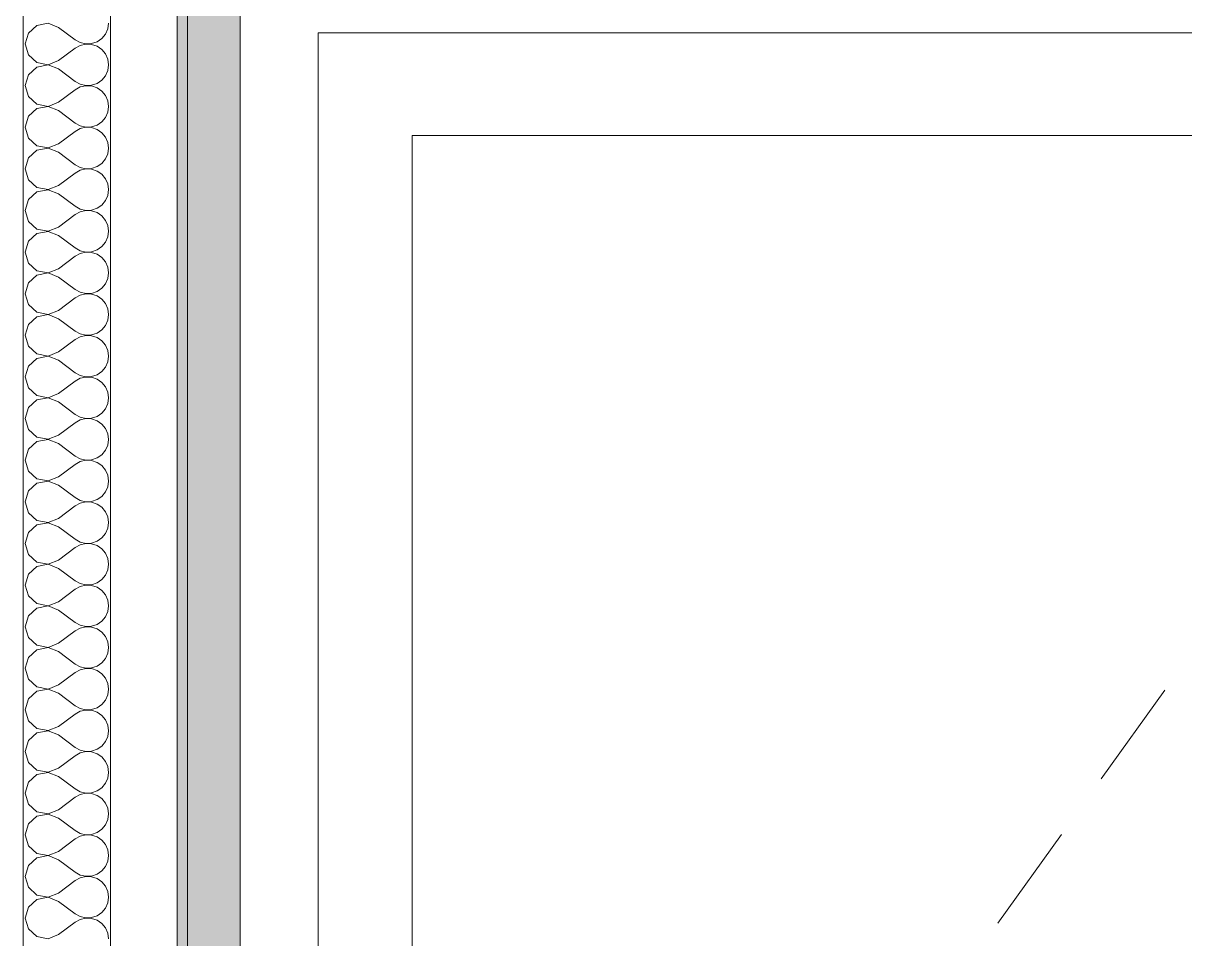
# Model space of a CAD drawing. Header units: millimetres. Extents: x -46169 to 228156, y -86316 to 18123.
# Drawn here: x 212558 to 213382, y -76664 to -76014 of the extents above; entities that cross this region are included whole.
import ezdxf

# ---------------------------------------------------------------- set-up
doc = ezdxf.new("R2010")
doc.units = ezdxf.units.MM
doc.header["$MEASUREMENT"] = 0
doc.linetypes.add('Wipeout_Contour', pattern=[1000, 0, -1000])
doc.layers.add('New_A-25-M_Wall_Int', color=7, linetype='Continuous')
doc.layers.add('New_ArchiCAD Doors', color=7, linetype='Continuous')
doc.layers.add('New_A-25-M_Wall_Int_Pen_No__1', color=7, linetype='Continuous', lineweight=13)
doc.layers.add('New_A-25-M_Wall_Int_Pen_No__107', color=7, linetype='Continuous', lineweight=15, true_color=0xa6a6a6)
doc.layers.add('New_ArchiCAD Doors_Pen_No__63', color=7, linetype='Continuous', lineweight=20, true_color=0x606060)

# ---------------------------------------------------------------- blocks, each defined once
blk = doc.blocks.new('*X639', base_point=(223698.64, -82529.25))
at = {"layer": 'New_A-25-M_Wall_Int_Pen_No__107', "linetype": 'Continuous'}
for p, q in [((212562.14, -76021.46), (212559.93, -76029.22)), ((212568.09, -76016.02), (212562.14, -76021.46)), ((212576.02, -76014.52), (212568.09, -76016.02)), ((212583.55, -76017.41), (212576.02, -76014.52)), ((212583.55, -76017.41), (212595.36, -76026.27)), ((212616.78, -76022.22), (212618.42, -76018.5)), ((212618.42, -76018.5), (212618.98, -76014.46)), ((212559.93, -76029.22), (212562.14, -76036.99)), ((212595.36, -76026.27), (212598.93, -76028.24)), ((212598.93, -76030.21), (212595.36, -76032.18)), ((212598.93, -76028.24), (212602.89, -76029.16)), ((212602.89, -76029.28), (212598.93, -76030.21)), ((212602.89, -76029.16), (212606.96, -76028.97)), ((212606.96, -76029.48), (212602.89, -76029.28)), ((212606.96, -76028.97), (212610.82, -76027.67)), ((212610.82, -76030.78), (212606.96, -76029.48)), ((212610.82, -76027.67), (212614.18, -76025.36)), ((212614.18, -76025.36), (212616.78, -76022.22)), ((212562.14, -76036.99), (212568.09, -76042.43)), ((212583.55, -76041.04), (212595.36, -76032.18)), ((212614.18, -76033.09), (212610.82, -76030.78)), ((212616.78, -76036.23), (212614.18, -76033.09)), ((212618.42, -76039.95), (212616.78, -76036.23)), ((212568.09, -76045.55), (212562.14, -76050.99)), ((212568.09, -76042.43), (212576.02, -76043.93)), ((212576.02, -76044.05), (212568.09, -76045.55)), ((212576.02, -76043.93), (212583.55, -76041.04)), ((212583.55, -76046.94), (212576.02, -76044.05)), ((212618.98, -76043.99), (212618.42, -76039.95)), ((212618.42, -76048.02), (212618.98, -76043.99)), ((212562.14, -76050.99), (212559.93, -76058.75)), ((212583.55, -76046.94), (212595.36, -76055.8)), ((212610.82, -76057.19), (212614.18, -76054.89)), ((212614.18, -76054.89), (212616.78, -76051.75)), ((212616.78, -76051.75), (212618.42, -76048.02)), ((212559.93, -76058.75), (212562.14, -76066.51)), ((212583.55, -76070.56), (212595.36, -76061.7)), ((212595.36, -76055.8), (212598.93, -76057.77)), ((212598.93, -76059.73), (212595.36, -76061.7)), ((212598.93, -76057.77), (212602.89, -76058.69)), ((212602.89, -76058.81), (212598.93, -76059.73)), ((212602.89, -76058.69), (212606.96, -76058.49)), ((212606.96, -76059.01), (212602.89, -76058.81)), ((212606.96, -76058.49), (212610.82, -76057.19)), ((212610.82, -76060.31), (212606.96, -76059.01)), ((212614.18, -76062.62), (212610.82, -76060.31)), ((212616.78, -76065.75), (212614.18, -76062.62)), ((212562.14, -76066.51), (212568.09, -76071.96)), ((212576.02, -76073.46), (212583.55, -76070.56)), ((212618.42, -76069.48), (212616.78, -76065.75)), ((212618.98, -76073.52), (212618.42, -76069.48)), ((212568.09, -76075.07), (212562.14, -76080.52)), ((212568.09, -76071.96), (212576.02, -76073.46)), ((212576.02, -76073.57), (212568.09, -76075.07)), ((212583.55, -76076.47), (212576.02, -76073.57)), ((212583.55, -76076.47), (212595.36, -76085.33)), ((212616.78, -76081.28), (212618.42, -76077.55)), ((212618.42, -76077.55), (212618.98, -76073.52)), ((212562.14, -76080.52), (212559.93, -76088.28)), ((212595.36, -76085.33), (212598.93, -76087.3)), ((212598.93, -76087.3), (212602.89, -76088.22)), ((212606.96, -76088.02), (212610.82, -76086.72)), ((212610.82, -76086.72), (212614.18, -76084.41)), ((212614.18, -76084.41), (212616.78, -76081.28)), ((212559.93, -76088.28), (212562.14, -76096.04)), ((212562.14, -76096.04), (212568.09, -76101.48)), ((212583.55, -76100.09), (212595.36, -76091.23)), ((212598.93, -76089.26), (212595.36, -76091.23)), ((212602.89, -76088.34), (212598.93, -76089.26)), ((212602.89, -76088.22), (212606.96, -76088.02)), ((212606.96, -76088.54), (212602.89, -76088.34)), ((212610.82, -76089.84), (212606.96, -76088.54)), ((212614.18, -76092.14), (212610.82, -76089.84)), ((212616.78, -76095.28), (212614.18, -76092.14)), ((212618.42, -76099.01), (212616.78, -76095.28)), ((212568.09, -76101.48), (212576.02, -76102.98)), ((212576.02, -76103.1), (212568.09, -76104.6)), ((212576.02, -76102.98), (212583.55, -76100.09)), ((212583.55, -76105.99), (212576.02, -76103.1)), ((212618.98, -76103.04), (212618.42, -76099.01)), ((212618.42, -76107.08), (212618.98, -76103.04)), ((212562.14, -76110.04), (212559.93, -76117.81)), ((212568.09, -76104.6), (212562.14, -76110.04)), ((212583.55, -76105.99), (212595.36, -76114.85)), ((212614.18, -76113.94), (212616.78, -76110.8)), ((212616.78, -76110.8), (212618.42, -76107.08)), ((212559.93, -76117.81), (212562.14, -76125.57)), ((212583.55, -76129.62), (212595.36, -76120.76)), ((212595.36, -76114.85), (212598.93, -76116.82)), ((212598.93, -76118.79), (212595.36, -76120.76)), ((212598.93, -76116.82), (212602.89, -76117.75)), ((212602.89, -76117.87), (212598.93, -76118.79)), ((212602.89, -76117.75), (212606.96, -76117.55)), ((212606.96, -76118.06), (212602.89, -76117.87)), ((212606.96, -76117.55), (212610.82, -76116.25)), ((212610.82, -76119.36), (212606.96, -76118.06)), ((212610.82, -76116.25), (212614.18, -76113.94)), ((212614.18, -76121.67), (212610.82, -76119.36)), ((212562.14, -76125.57), (212568.09, -76131.01)), ((212616.78, -76124.81), (212614.18, -76121.67)), ((212618.42, -76128.53), (212616.78, -76124.81)), ((212618.98, -76132.57), (212618.42, -76128.53)), ((212568.09, -76134.13), (212562.14, -76139.57)), ((212568.09, -76131.01), (212576.02, -76132.51)), ((212576.02, -76132.63), (212568.09, -76134.13)), ((212576.02, -76132.51), (212583.55, -76129.62)), ((212583.55, -76135.52), (212576.02, -76132.63)), ((212583.55, -76135.52), (212595.36, -76144.38)), ((212616.78, -76140.33), (212618.42, -76136.6)), ((212618.42, -76136.6), (212618.98, -76132.57)), ((212562.14, -76139.57), (212559.93, -76147.33)), ((212595.36, -76144.38), (212598.93, -76146.35)), ((212610.82, -76145.77), (212614.18, -76143.47)), ((212614.18, -76143.47), (212616.78, -76140.33)), ((212559.93, -76147.33), (212562.14, -76155.09)), ((212583.55, -76159.14), (212595.36, -76150.29)), ((212598.93, -76148.31), (212595.36, -76150.29)), ((212598.93, -76146.35), (212602.89, -76147.27)), ((212602.89, -76147.39), (212598.93, -76148.31)), ((212602.89, -76147.27), (212606.96, -76147.08)), ((212606.96, -76147.59), (212602.89, -76147.39)), ((212606.96, -76147.08), (212610.82, -76145.77)), ((212610.82, -76148.89), (212606.96, -76147.59)), ((212614.18, -76151.2), (212610.82, -76148.89)), ((212616.78, -76154.33), (212614.18, -76151.2)), ((212562.14, -76155.09), (212568.09, -76160.54)), ((212568.09, -76160.54), (212576.02, -76162.04)), ((212576.02, -76162.04), (212583.55, -76159.14)), ((212618.42, -76158.06), (212616.78, -76154.33)), ((212618.98, -76162.1), (212618.42, -76158.06)), ((212618.42, -76166.13), (212618.98, -76162.1)), ((212562.14, -76169.1), (212559.93, -76176.86)), ((212568.09, -76163.65), (212562.14, -76169.1)), ((212576.02, -76162.16), (212568.09, -76163.65)), ((212583.55, -76165.05), (212576.02, -76162.16)), ((212583.55, -76165.05), (212595.36, -76173.91)), ((212614.18, -76172.99), (212616.78, -76169.86)), ((212616.78, -76169.86), (212618.42, -76166.13)), ((212559.93, -76176.86), (212562.14, -76184.62)), ((212595.36, -76173.91), (212598.93, -76175.88)), ((212598.93, -76177.84), (212595.36, -76179.81)), ((212598.93, -76175.88), (212602.89, -76176.8)), ((212602.89, -76176.92), (212598.93, -76177.84)), ((212602.89, -76176.8), (212606.96, -76176.6)), ((212606.96, -76177.12), (212602.89, -76176.92)), ((212606.96, -76176.6), (212610.82, -76175.3)), ((212610.82, -76178.42), (212606.96, -76177.12)), ((212610.82, -76175.3), (212614.18, -76172.99)), ((212614.18, -76180.72), (212610.82, -76178.42)), ((212562.14, -76184.62), (212568.09, -76190.06)), ((212583.55, -76188.67), (212595.36, -76179.81)), ((212616.78, -76183.86), (212614.18, -76180.72)), ((212618.42, -76187.59), (212616.78, -76183.86)), ((212568.09, -76193.18), (212562.14, -76198.62)), ((212568.09, -76190.06), (212576.02, -76191.56)), ((212576.02, -76191.68), (212568.09, -76193.18)), ((212576.02, -76191.56), (212583.55, -76188.67)), ((212583.55, -76194.58), (212576.02, -76191.68)), ((212583.55, -76194.58), (212595.36, -76203.43)), ((212618.98, -76191.62), (212618.42, -76187.59)), ((212618.42, -76195.66), (212618.98, -76191.62)), ((212562.14, -76198.62), (212559.93, -76206.39)), ((212610.82, -76204.83), (212614.18, -76202.52)), ((212614.18, -76202.52), (212616.78, -76199.38)), ((212616.78, -76199.38), (212618.42, -76195.66)), ((212559.93, -76206.39), (212562.14, -76214.15)), ((212583.55, -76218.2), (212595.36, -76209.34)), ((212595.36, -76203.43), (212598.93, -76205.4)), ((212598.93, -76207.37), (212595.36, -76209.34)), ((212598.93, -76205.4), (212602.89, -76206.33)), ((212602.89, -76206.45), (212598.93, -76207.37)), ((212602.89, -76206.33), (212606.96, -76206.13)), ((212606.96, -76206.64), (212602.89, -76206.45)), ((212606.96, -76206.13), (212610.82, -76204.83)), ((212610.82, -76207.94), (212606.96, -76206.64)), ((212614.18, -76210.25), (212610.82, -76207.94)), ((212616.78, -76213.39), (212614.18, -76210.25)), ((212562.14, -76214.15), (212568.09, -76219.59)), ((212568.09, -76219.59), (212576.02, -76221.09)), ((212576.02, -76221.09), (212583.55, -76218.2)), ((212618.42, -76217.12), (212616.78, -76213.39)), ((212618.98, -76221.15), (212618.42, -76217.12)), ((212568.09, -76222.71), (212562.14, -76228.15)), ((212576.02, -76221.21), (212568.09, -76222.71)), ((212583.55, -76224.1), (212576.02, -76221.21)), ((212583.55, -76224.1), (212595.36, -76232.96)), ((212616.78, -76228.91), (212618.42, -76225.18)), ((212618.42, -76225.18), (212618.98, -76221.15)), ((212562.14, -76228.15), (212559.93, -76235.91)), ((212559.93, -76235.91), (212562.14, -76243.67)), ((212595.36, -76232.96), (212598.93, -76234.93)), ((212598.93, -76234.93), (212602.89, -76235.85)), ((212602.89, -76235.97), (212598.93, -76236.89)), ((212602.89, -76235.85), (212606.96, -76235.66)), ((212606.96, -76236.17), (212602.89, -76235.97)), ((212606.96, -76235.66), (212610.82, -76234.35)), ((212610.82, -76237.47), (212606.96, -76236.17)), ((212610.82, -76234.35), (212614.18, -76232.05)), ((212614.18, -76232.05), (212616.78, -76228.91)), ((212562.14, -76243.67), (212568.09, -76249.12)), ((212583.55, -76247.72), (212595.36, -76238.87)), ((212598.93, -76236.89), (212595.36, -76238.87)), ((212614.18, -76239.78), (212610.82, -76237.47)), ((212616.78, -76242.91), (212614.18, -76239.78)), ((212618.42, -76246.64), (212616.78, -76242.91)), ((212568.09, -76252.24), (212562.14, -76257.68)), ((212568.09, -76249.12), (212576.02, -76250.62)), ((212576.02, -76250.74), (212568.09, -76252.24)), ((212576.02, -76250.62), (212583.55, -76247.72)), ((212583.55, -76253.63), (212576.02, -76250.74)), ((212618.98, -76250.68), (212618.42, -76246.64)), ((212618.42, -76254.71), (212618.98, -76250.68)), ((212562.14, -76257.68), (212559.93, -76265.44)), ((212583.55, -76253.63), (212595.36, -76262.49)), ((212614.18, -76261.57), (212616.78, -76258.44)), ((212616.78, -76258.44), (212618.42, -76254.71)), ((212559.93, -76265.44), (212562.14, -76273.2)), ((212583.55, -76277.25), (212595.36, -76268.39)), ((212595.36, -76262.49), (212598.93, -76264.46)), ((212598.93, -76266.42), (212595.36, -76268.39)), ((212598.93, -76264.46), (212602.89, -76265.38)), ((212602.89, -76265.5), (212598.93, -76266.42)), ((212602.89, -76265.38), (212606.96, -76265.18)), ((212606.96, -76265.7), (212602.89, -76265.5)), ((212606.96, -76265.18), (212610.82, -76263.88)), ((212610.82, -76267), (212606.96, -76265.7)), ((212610.82, -76263.88), (212614.18, -76261.57)), ((212614.18, -76269.31), (212610.82, -76267)), ((212562.14, -76273.2), (212568.09, -76278.64)), ((212576.02, -76280.14), (212583.55, -76277.25)), ((212616.78, -76272.44), (212614.18, -76269.31)), ((212618.42, -76276.17), (212616.78, -76272.44)), ((212618.98, -76280.2), (212618.42, -76276.17)), ((212568.09, -76281.76), (212562.14, -76287.21)), ((212568.09, -76278.64), (212576.02, -76280.14)), ((212576.02, -76280.26), (212568.09, -76281.76)), ((212583.55, -76283.16), (212576.02, -76280.26)), ((212583.55, -76283.16), (212595.36, -76292.01)), ((212616.78, -76287.97), (212618.42, -76284.24)), ((212618.42, -76284.24), (212618.98, -76280.2)), ((212562.14, -76287.21), (212559.93, -76294.97)), ((212595.36, -76292.01), (212598.93, -76293.99)), ((212606.96, -76294.71), (212610.82, -76293.41)), ((212610.82, -76293.41), (212614.18, -76291.1)), ((212614.18, -76291.1), (212616.78, -76287.97)), ((212559.93, -76294.97), (212562.14, -76302.73)), ((212583.55, -76306.78), (212595.36, -76297.92)), ((212598.93, -76295.95), (212595.36, -76297.92)), ((212598.93, -76293.99), (212602.89, -76294.91)), ((212602.89, -76295.03), (212598.93, -76295.95)), ((212602.89, -76294.91), (212606.96, -76294.71)), ((212606.96, -76295.22), (212602.89, -76295.03)), ((212610.82, -76296.53), (212606.96, -76295.22)), ((212614.18, -76298.83), (212610.82, -76296.53)), ((212616.78, -76301.97), (212614.18, -76298.83)), ((212618.42, -76305.7), (212616.78, -76301.97)), ((212562.14, -76302.73), (212568.09, -76308.17)), ((212568.09, -76308.17), (212576.02, -76309.67)), ((212576.02, -76309.79), (212568.09, -76311.29)), ((212576.02, -76309.67), (212583.55, -76306.78)), ((212583.55, -76312.68), (212576.02, -76309.79)), ((212618.98, -76309.73), (212618.42, -76305.7)), ((212618.42, -76313.76), (212618.98, -76309.73)), ((212562.14, -76316.73), (212559.93, -76324.49)), ((212568.09, -76311.29), (212562.14, -76316.73)), ((212583.55, -76312.68), (212595.36, -76321.54)), ((212614.18, -76320.63), (212616.78, -76317.49)), ((212616.78, -76317.49), (212618.42, -76313.76)), ((212559.93, -76324.49), (212562.14, -76332.26)), ((212595.36, -76321.54), (212598.93, -76323.51)), ((212598.93, -76325.48), (212595.36, -76327.45)), ((212598.93, -76323.51), (212602.89, -76324.43)), ((212602.89, -76324.55), (212598.93, -76325.48)), ((212602.89, -76324.43), (212606.96, -76324.24)), ((212606.96, -76324.75), (212602.89, -76324.55)), ((212606.96, -76324.24), (212610.82, -76322.94)), ((212610.82, -76326.05), (212606.96, -76324.75)), ((212610.82, -76322.94), (212614.18, -76320.63)), ((212614.18, -76328.36), (212610.82, -76326.05)), ((212562.14, -76332.26), (212568.09, -76337.7)), ((212583.55, -76336.3), (212595.36, -76327.45)), ((212616.78, -76331.5), (212614.18, -76328.36)), ((212618.42, -76335.22), (212616.78, -76331.5)), ((212568.09, -76340.82), (212562.14, -76346.26)), ((212568.09, -76337.7), (212576.02, -76339.2)), ((212576.02, -76339.32), (212568.09, -76340.82)), ((212576.02, -76339.2), (212583.55, -76336.3)), ((212583.55, -76342.21), (212576.02, -76339.32)), ((212583.55, -76342.21), (212595.36, -76351.07)), ((212616.78, -76347.02), (212618.42, -76343.29)), ((212618.98, -76339.26), (212618.42, -76335.22)), ((212618.42, -76343.29), (212618.98, -76339.26)), ((212562.14, -76346.26), (212559.93, -76354.02)), ((212595.36, -76351.07), (212598.93, -76353.04)), ((212610.82, -76352.46), (212614.18, -76350.16)), ((212614.18, -76350.16), (212616.78, -76347.02)), ((212559.93, -76354.02), (212562.14, -76361.78)), ((212583.55, -76365.83), (212595.36, -76356.97)), ((212598.93, -76355), (212595.36, -76356.97)), ((212598.93, -76353.04), (212602.89, -76353.96)), ((212602.89, -76354.08), (212598.93, -76355)), ((212602.89, -76353.96), (212606.96, -76353.76)), ((212606.96, -76354.28), (212602.89, -76354.08)), ((212606.96, -76353.76), (212610.82, -76352.46)), ((212610.82, -76355.58), (212606.96, -76354.28)), ((212614.18, -76357.89), (212610.82, -76355.58)), ((212616.78, -76361.02), (212614.18, -76357.89)), ((212562.14, -76361.78), (212568.09, -76367.23)), ((212568.09, -76367.23), (212576.02, -76368.72)), ((212576.02, -76368.72), (212583.55, -76365.83)), ((212618.42, -76364.75), (212616.78, -76361.02)), ((212618.98, -76368.78), (212618.42, -76364.75)), ((212562.14, -76375.79), (212559.93, -76383.55)), ((212568.09, -76370.34), (212562.14, -76375.79)), ((212576.02, -76368.84), (212568.09, -76370.34)), ((212583.55, -76371.74), (212576.02, -76368.84)), ((212583.55, -76371.74), (212595.36, -76380.6)), ((212616.78, -76376.55), (212618.42, -76372.82)), ((212618.42, -76372.82), (212618.98, -76368.78)), ((212559.93, -76383.55), (212562.14, -76391.31)), ((212595.36, -76380.6), (212598.93, -76382.57)), ((212598.93, -76382.57), (212602.89, -76383.49)), ((212602.89, -76383.61), (212598.93, -76384.53)), ((212602.89, -76383.49), (212606.96, -76383.29)), ((212606.96, -76383.8), (212602.89, -76383.61)), ((212606.96, -76383.29), (212610.82, -76381.99)), ((212610.82, -76385.11), (212606.96, -76383.8)), ((212610.82, -76381.99), (212614.18, -76379.68)), ((212614.18, -76379.68), (212616.78, -76376.55)), ((212562.14, -76391.31), (212568.09, -76396.75)), ((212583.55, -76395.36), (212595.36, -76386.5)), ((212598.93, -76384.53), (212595.36, -76386.5)), ((212614.18, -76387.41), (212610.82, -76385.11)), ((212616.78, -76390.55), (212614.18, -76387.41)), ((212618.42, -76394.28), (212616.78, -76390.55)), ((212568.09, -76399.87), (212562.14, -76405.31)), ((212568.09, -76396.75), (212576.02, -76398.25)), ((212576.02, -76398.37), (212568.09, -76399.87)), ((212576.02, -76398.25), (212583.55, -76395.36)), ((212583.55, -76401.26), (212576.02, -76398.37)), ((212618.98, -76398.31), (212618.42, -76394.28)), ((212618.42, -76402.35), (212618.98, -76398.31)), ((212562.14, -76405.31), (212559.93, -76413.07)), ((212583.55, -76401.26), (212595.36, -76410.12)), ((212610.82, -76411.52), (212614.18, -76409.21)), ((212614.18, -76409.21), (212616.78, -76406.07)), ((212616.78, -76406.07), (212618.42, -76402.35)), ((212559.93, -76413.07), (212562.14, -76420.84)), ((212583.55, -76424.89), (212595.36, -76416.03)), ((212595.36, -76410.12), (212598.93, -76412.09)), ((212598.93, -76414.06), (212595.36, -76416.03)), ((212598.93, -76412.09), (212602.89, -76413.02)), ((212602.89, -76413.13), (212598.93, -76414.06)), ((212602.89, -76413.02), (212606.96, -76412.82)), ((212606.96, -76413.33), (212602.89, -76413.13)), ((212606.96, -76412.82), (212610.82, -76411.52)), ((212610.82, -76414.63), (212606.96, -76413.33)), ((212614.18, -76416.94), (212610.82, -76414.63)), ((212616.78, -76420.08), (212614.18, -76416.94)), ((212562.14, -76420.84), (212568.09, -76426.28)), ((212576.02, -76427.78), (212583.55, -76424.89)), ((212618.42, -76423.8), (212616.78, -76420.08)), ((212618.98, -76427.84), (212618.42, -76423.8)), ((212568.09, -76429.4), (212562.14, -76434.84)), ((212568.09, -76426.28), (212576.02, -76427.78)), ((212576.02, -76427.9), (212568.09, -76429.4)), ((212583.55, -76430.79), (212576.02, -76427.9)), ((212583.55, -76430.79), (212595.36, -76439.65)), ((212616.78, -76435.6), (212618.42, -76431.87)), ((212618.42, -76431.87), (212618.98, -76427.84)), ((212562.14, -76434.84), (212559.93, -76442.6)), ((212595.36, -76439.65), (212598.93, -76441.62)), ((212598.93, -76441.62), (212602.89, -76442.54)), ((212606.96, -76442.34), (212610.82, -76441.04)), ((212610.82, -76441.04), (212614.18, -76438.74)), ((212614.18, -76438.74), (212616.78, -76435.6)), ((212559.93, -76442.6), (212562.14, -76450.36)), ((212562.14, -76450.36), (212568.09, -76455.81)), ((212583.55, -76454.41), (212595.36, -76445.55)), ((212598.93, -76443.58), (212595.36, -76445.55)), ((212602.89, -76442.66), (212598.93, -76443.58)), ((212602.89, -76442.54), (212606.96, -76442.34)), ((212606.96, -76442.86), (212602.89, -76442.66)), ((212610.82, -76444.16), (212606.96, -76442.86)), ((212614.18, -76446.47), (212610.82, -76444.16)), ((212616.78, -76449.6), (212614.18, -76446.47)), ((212618.42, -76453.33), (212616.78, -76449.6)), ((212568.09, -76455.81), (212576.02, -76457.31)), ((212576.02, -76457.42), (212568.09, -76458.92)), ((212576.02, -76457.31), (212583.55, -76454.41)), ((212583.55, -76460.32), (212576.02, -76457.42)), ((212618.98, -76457.37), (212618.42, -76453.33)), ((212618.42, -76461.4), (212618.98, -76457.37)), ((212562.14, -76464.37), (212559.93, -76472.13)), ((212568.09, -76458.92), (212562.14, -76464.37)), ((212583.55, -76460.32), (212595.36, -76469.18)), ((212614.18, -76468.26), (212616.78, -76465.13)), ((212616.78, -76465.13), (212618.42, -76461.4)), ((212559.93, -76472.13), (212562.14, -76479.89)), ((212583.55, -76483.94), (212595.36, -76475.08)), ((212595.36, -76469.18), (212598.93, -76471.15)), ((212598.93, -76473.11), (212595.36, -76475.08)), ((212598.93, -76471.15), (212602.89, -76472.07)), ((212602.89, -76472.19), (212598.93, -76473.11)), ((212602.89, -76472.07), (212606.96, -76471.87)), ((212606.96, -76472.39), (212602.89, -76472.19)), ((212606.96, -76471.87), (212610.82, -76470.57)), ((212610.82, -76473.69), (212606.96, -76472.39)), ((212610.82, -76470.57), (212614.18, -76468.26)), ((212614.18, -76475.99), (212610.82, -76473.69)), ((212562.14, -76479.89), (212568.09, -76485.33)), ((212616.78, -76479.13), (212614.18, -76475.99)), ((212618.42, -76482.86), (212616.78, -76479.13)), ((212618.98, -76486.89), (212618.42, -76482.86)), ((212568.09, -76488.45), (212562.14, -76493.89)), ((212568.09, -76485.33), (212576.02, -76486.83)), ((212576.02, -76486.95), (212568.09, -76488.45)), ((212576.02, -76486.83), (212583.55, -76483.94)), ((212583.55, -76489.84), (212576.02, -76486.95)), ((212583.55, -76489.84), (212595.36, -76498.7)), ((212616.78, -76494.65), (212618.42, -76490.93)), ((212618.42, -76490.93), (212618.98, -76486.89)), ((212562.14, -76493.89), (212559.93, -76501.66)), ((212595.36, -76498.7), (212598.93, -76500.67)), ((212610.82, -76500.1), (212614.18, -76497.79)), ((212614.18, -76497.79), (212616.78, -76494.65)), ((212559.93, -76501.66), (212562.14, -76509.42)), ((212583.55, -76513.47), (212595.36, -76504.61)), ((212598.93, -76502.64), (212595.36, -76504.61)), ((212598.93, -76500.67), (212602.89, -76501.6)), ((212602.89, -76501.72), (212598.93, -76502.64)), ((212602.89, -76501.6), (212606.96, -76501.4)), ((212606.96, -76501.91), (212602.89, -76501.72)), ((212606.96, -76501.4), (212610.82, -76500.1)), ((212610.82, -76503.21), (212606.96, -76501.91)), ((212614.18, -76505.52), (212610.82, -76503.21)), ((212616.78, -76508.66), (212614.18, -76505.52)), ((212562.14, -76509.42), (212568.09, -76514.86)), ((212568.09, -76514.86), (212576.02, -76516.36)), ((212576.02, -76516.36), (212583.55, -76513.47)), ((212618.42, -76512.38), (212616.78, -76508.66)), ((212618.98, -76516.42), (212618.42, -76512.38)), ((212562.14, -76523.42), (212559.93, -76531.18)), ((212568.09, -76517.98), (212562.14, -76523.42)), ((212576.02, -76516.48), (212568.09, -76517.98)), ((212583.55, -76519.37), (212576.02, -76516.48)), ((212583.55, -76519.37), (212595.36, -76528.23)), ((212614.18, -76527.32), (212616.78, -76524.18)), ((212616.78, -76524.18), (212618.42, -76520.45)), ((212618.42, -76520.45), (212618.98, -76516.42)), ((212559.93, -76531.18), (212562.14, -76538.94)), ((212595.36, -76528.23), (212598.93, -76530.2)), ((212598.93, -76532.16), (212595.36, -76534.14)), ((212598.93, -76530.2), (212602.89, -76531.12)), ((212602.89, -76531.24), (212598.93, -76532.16)), ((212602.89, -76531.12), (212606.96, -76530.93)), ((212606.96, -76531.44), (212602.89, -76531.24)), ((212606.96, -76530.93), (212610.82, -76529.62)), ((212610.82, -76532.74), (212606.96, -76531.44)), ((212610.82, -76529.62), (212614.18, -76527.32)), ((212614.18, -76535.05), (212610.82, -76532.74)), ((212562.14, -76538.94), (212568.09, -76544.39)), ((212583.55, -76542.99), (212595.36, -76534.14)), ((212616.78, -76538.18), (212614.18, -76535.05)), ((212618.42, -76541.91), (212616.78, -76538.18)), ((212568.09, -76547.5), (212562.14, -76552.95)), ((212568.09, -76544.39), (212576.02, -76545.89)), ((212576.02, -76546.01), (212568.09, -76547.5)), ((212576.02, -76545.89), (212583.55, -76542.99)), ((212583.55, -76548.9), (212576.02, -76546.01)), ((212583.55, -76548.9), (212595.36, -76557.76)), ((212618.98, -76545.95), (212618.42, -76541.91)), ((212618.42, -76549.98), (212618.98, -76545.95)), ((212562.14, -76552.95), (212559.93, -76560.71)), ((212610.82, -76559.15), (212614.18, -76556.84)), ((212614.18, -76556.84), (212616.78, -76553.71)), ((212616.78, -76553.71), (212618.42, -76549.98)), ((212559.93, -76560.71), (212562.14, -76568.47)), ((212583.55, -76572.52), (212595.36, -76563.66)), ((212595.36, -76557.76), (212598.93, -76559.73)), ((212598.93, -76561.69), (212595.36, -76563.66)), ((212598.93, -76559.73), (212602.89, -76560.65)), ((212602.89, -76560.77), (212598.93, -76561.69)), ((212602.89, -76560.65), (212606.96, -76560.45)), ((212606.96, -76560.97), (212602.89, -76560.77)), ((212606.96, -76560.45), (212610.82, -76559.15)), ((212610.82, -76562.27), (212606.96, -76560.97)), ((212614.18, -76564.57), (212610.82, -76562.27)), ((212616.78, -76567.71), (212614.18, -76564.57)), ((212562.14, -76568.47), (212568.09, -76573.91)), ((212568.09, -76573.91), (212576.02, -76575.41)), ((212576.02, -76575.41), (212583.55, -76572.52)), ((212618.42, -76571.44), (212616.78, -76567.71)), ((212618.98, -76575.47), (212618.42, -76571.44)), ((212568.09, -76577.03), (212562.14, -76582.47)), ((212576.02, -76575.53), (212568.09, -76577.03)), ((212583.55, -76578.43), (212576.02, -76575.53)), ((212583.55, -76578.43), (212595.36, -76587.28)), ((212616.78, -76583.23), (212618.42, -76579.51)), ((212618.42, -76579.51), (212618.98, -76575.47)), ((212562.14, -76582.47), (212559.93, -76590.24)), ((212559.93, -76590.24), (212562.14, -76598)), ((212595.36, -76587.28), (212598.93, -76589.25)), ((212598.93, -76589.25), (212602.89, -76590.18)), ((212602.89, -76590.3), (212598.93, -76591.22)), ((212602.89, -76590.18), (212606.96, -76589.98)), ((212606.96, -76590.49), (212602.89, -76590.3)), ((212606.96, -76589.98), (212610.82, -76588.68)), ((212610.82, -76588.68), (212614.18, -76586.37)), ((212614.18, -76586.37), (212616.78, -76583.23)), ((212562.14, -76598), (212568.09, -76603.44)), ((212583.55, -76602.05), (212595.36, -76593.19)), ((212598.93, -76591.22), (212595.36, -76593.19)), ((212610.82, -76591.79), (212606.96, -76590.49)), ((212614.18, -76594.1), (212610.82, -76591.79)), ((212616.78, -76597.24), (212614.18, -76594.1)), ((212618.42, -76600.97), (212616.78, -76597.24)), ((212568.09, -76606.56), (212562.14, -76612)), ((212568.09, -76603.44), (212576.02, -76604.94)), ((212576.02, -76605.06), (212568.09, -76606.56)), ((212576.02, -76604.94), (212583.55, -76602.05)), ((212583.55, -76607.95), (212576.02, -76605.06)), ((212618.98, -76605), (212618.42, -76600.97)), ((212618.42, -76609.03), (212618.98, -76605)), ((212562.14, -76612), (212559.93, -76619.76)), ((212583.55, -76607.95), (212595.36, -76616.81)), ((212614.18, -76615.9), (212616.78, -76612.76)), ((212616.78, -76612.76), (212618.42, -76609.03)), ((212559.93, -76619.76), (212562.14, -76627.52)), ((212583.55, -76631.57), (212595.36, -76622.72)), ((212595.36, -76616.81), (212598.93, -76618.78)), ((212598.93, -76620.74), (212595.36, -76622.72)), ((212598.93, -76618.78), (212602.89, -76619.7)), ((212602.89, -76619.82), (212598.93, -76620.74)), ((212602.89, -76619.7), (212606.96, -76619.51)), ((212606.96, -76620.02), (212602.89, -76619.82)), ((212606.96, -76619.51), (212610.82, -76618.2)), ((212610.82, -76621.32), (212606.96, -76620.02)), ((212610.82, -76618.2), (212614.18, -76615.9)), ((212614.18, -76623.63), (212610.82, -76621.32)), ((212562.14, -76627.52), (212568.09, -76632.97)), ((212576.02, -76634.47), (212583.55, -76631.57)), ((212616.78, -76626.77), (212614.18, -76623.63)), ((212618.42, -76630.49), (212616.78, -76626.77)), ((212618.98, -76634.53), (212618.42, -76630.49)), ((212568.09, -76636.09), (212562.14, -76641.53)), ((212568.09, -76632.97), (212576.02, -76634.47)), ((212576.02, -76634.59), (212568.09, -76636.09)), ((212583.55, -76637.48), (212576.02, -76634.59)), ((212583.55, -76637.48), (212595.36, -76646.34)), ((212616.78, -76642.29), (212618.42, -76638.56)), ((212618.42, -76638.56), (212618.98, -76634.53)), ((212562.14, -76641.53), (212559.93, -76649.29)), ((212595.36, -76646.34), (212598.93, -76648.31)), ((212606.96, -76649.03), (212610.82, -76647.73)), ((212610.82, -76647.73), (212614.18, -76645.42)), ((212614.18, -76645.42), (212616.78, -76642.29)), ((212559.93, -76649.29), (212562.14, -76657.05)), ((212583.55, -76661.1), (212595.36, -76652.24)), ((212598.93, -76650.27), (212595.36, -76652.24)), ((212598.93, -76648.31), (212602.89, -76649.23)), ((212602.89, -76649.35), (212598.93, -76650.27)), ((212602.89, -76649.23), (212606.96, -76649.03)), ((212606.96, -76649.55), (212602.89, -76649.35)), ((212610.82, -76650.85), (212606.96, -76649.55)), ((212614.18, -76653.16), (212610.82, -76650.85)), ((212616.78, -76656.29), (212614.18, -76653.16)), ((212618.42, -76660.02), (212616.78, -76656.29)), ((212562.14, -76657.05), (212568.09, -76662.49)), ((212568.09, -76662.49), (212576.02, -76663.99)), ((212576.02, -76663.99), (212583.55, -76661.1)), ((212618.98, -76664.05), (212618.42, -76660.02))]:
    blk.add_line(p, q, dxfattribs=at)
blk = doc.blocks.new('Section Elem_574_3', base_point=(223698.64, -82529.25))
at = {"layer": 'New_A-25-M_Wall_Int_Pen_No__1', "linetype": 'Continuous'}
blk.add_line((212675.03, -74879.25), (212675.03, -78524.25), dxfattribs=at)
at = {"color": 254, "linetype": 'Wipeout_Contour', "lineweight": 0, "ltscale": 904038.719801}
blk.add_wipeout([(212558.45, -78524.25), (212620.46, -78524.25), (212620.46, -74879.25), (212558.45, -74879.25)], dxfattribs=at).dxf.layer = 'New_A-25-M_Wall_Int'
at = {"color": 254, "linetype": 'Wipeout_Contour', "lineweight": 0, "ltscale": 2279206.525165466}
blk.add_wipeout([(212712.23, -78479.25), (212767.58, -78479.25), (212767.58, -76021.25), (214149.41, -76021.25), (214149.41, -78479.25), (216085.92, -78479.25), (216085.92, -76021.25), (217051.4, -76021.25), (217051.4, -75459.25), (212712.23, -75459.25)], dxfattribs=at).dxf.layer = 'New_A-25-M_Wall_Int'
at = {"layer": 'New_A-25-M_Wall_Int_Pen_No__107', "linetype": 'Continuous'}
blk.add_hatch(color=256, dxfattribs=at).paths.add_polyline_path([(212675.03, -78524.25), (212712.23, -78524.25), (212712.23, -74879.25), (212675.03, -74879.25)])
at = {"layer": 'New_A-25-M_Wall_Int_Pen_No__1', "linetype": 'Continuous'}
for p, q in [((212558.45, -74879.25), (212558.45, -78524.25)), ((212712.23, -75459.25), (212712.23, -78479.25))]:
    blk.add_line(p, q, dxfattribs=at)
at = {"layer": 'New_A-25-M_Wall_Int'}
blk.add_blockref('*X639', (223698.64, -82529.25), dxfattribs=at)
at = {"color": 254, "linetype": 'Wipeout_Contour', "lineweight": 0, "ltscale": 904244.026765}
blk.add_wipeout([(212620.46, -78524.25), (212667.59, -78524.25), (212667.59, -74879.25), (212620.46, -74879.25)], dxfattribs=at).dxf.layer = 'New_A-25-M_Wall_Int'
at = {"layer": 'New_A-25-M_Wall_Int_Pen_No__107', "linetype": 'Continuous', "lineweight": 0, "true_color": 0x535353}
blk.add_hatch(color=251, dxfattribs=at).paths.add_polyline_path([(212667.59, -78524.25), (212675.03, -78524.25), (212675.03, -74879.25), (212667.59, -74879.25)])
at = {"layer": 'New_A-25-M_Wall_Int_Pen_No__1', "linetype": 'Continuous'}
for p, q in [((212620.46, -74879.25), (212620.46, -78524.25)), ((212667.59, -74879.25), (212667.59, -78524.25))]:
    blk.add_line(p, q, dxfattribs=at)
blk = doc.blocks.new('Section Elem_575_3', base_point=(223698.64, -82529.25))
at = {"color": 254, "linetype": 'Wipeout_Contour', "lineweight": 0, "ltscale": 905615.878643}
blk.add_wipeout([(212834.39, -78479.25), (212834.39, -76094.25), (212767.58, -76094.25), (212767.58, -78479.25)], dxfattribs=at).dxf.layer = 'New_ArchiCAD Doors'
at = {"color": 254, "linetype": 'Wipeout_Contour', "lineweight": 0, "ltscale": 1359648.711177446}
blk.add_wipeout([(214149.41, -76021.25), (212767.58, -76021.25), (212767.58, -76094.25), (212834.39, -76094.25), (214082.61, -76094.25), (214149.41, -76094.25)], dxfattribs=at).dxf.layer = 'New_ArchiCAD Doors'
at = {"layer": 'New_ArchiCAD Doors_Pen_No__63', "linetype": 'Continuous'}
for p, q in [((214149.41, -76021.25), (212767.58, -76021.25)), ((212767.58, -76021.25), (212767.58, -76094.25)), ((212767.58, -76094.25), (212767.58, -78479.25))]:
    blk.add_line(p, q, dxfattribs=at)
at = {"color": 254, "linetype": 'Wipeout_Contour', "lineweight": 0, "ltscale": 907296.511973}
blk.add_wipeout([(212834.39, -76094.25), (212834.39, -78479.25), (213661.41, -78479.25), (213661.41, -76094.25)], dxfattribs=at).dxf.layer = 'New_ArchiCAD Doors'
at = {"layer": 'New_ArchiCAD Doors_Pen_No__63', "linetype": 'Continuous'}
for p, q in [((212834.39, -78479.25), (212834.39, -76094.25)), ((212834.39, -76094.25), (214082.61, -76094.25)), ((213368.08, -76487.67), (213322.95, -76550.66)), ((213294.74, -76590.03), (213249.6, -76653.02))]:
    blk.add_line(p, q, dxfattribs=at)

msp = doc.modelspace()

# ---------------------------------------------------------------- block references
at = {"layer": 'New_A-25-M_Wall_Int'}
msp.add_blockref('Section Elem_574_3', (223698.64, -82529.25), dxfattribs=at)

# ---------------------------------------------------------------- next in the draw order: block references
at = {"layer": 'New_ArchiCAD Doors'}
msp.add_blockref('Section Elem_575_3', (223698.64, -82529.25), dxfattribs=at)

doc.saveas('drawing.dxf')
